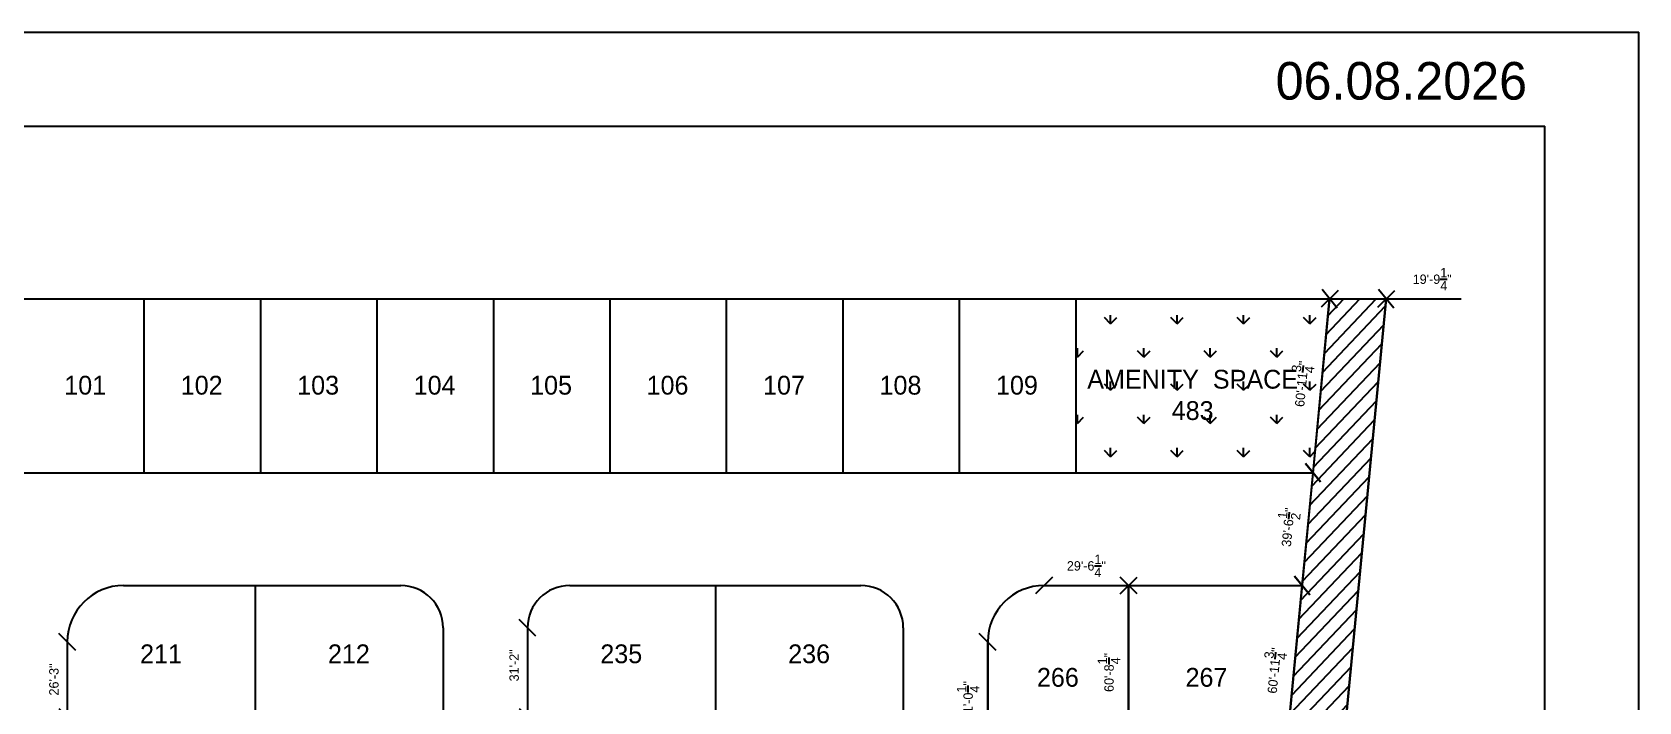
# Model space of a CAD drawing. Header units: inches. Extents: x 250 to 814, y -1477 to -285.
# Drawn here: x 544.3 to 561.41, y -839.11 to -831.99 of the extents above; entities that cross this region are included whole.
import ezdxf

# ---------------------------------------------------------------- set-up
doc = ezdxf.new("R2010")
doc.units = ezdxf.units.IN
doc.header["$MEASUREMENT"] = 0
doc.styles.get("Standard").update_dxf_attribs({"font": 'FRAMDCN.TTF', "height": 0.2})
doc.styles.add('style1', font='FRAMDCN.TTF', dxfattribs={"height": 0.1})
doc.dimstyles.new('Copy of 1000', dxfattribs={"dimtxt": 0.18, "dimasz": 0.18, "dimexe": 0.18, "dimexo": 0.0625, "dimgap": 0.09, "dimtad": 1, "dimtoh": 1, "dimlfac": 393.7, "dimzin": 0, "dimdsep": 46, "dimlunit": 4, "dimtxsty": 'Standard', "dimblk": 'OBLIQUE', "dimcen": 0.09, "dimse1": 1, "dimse2": 1, "dimadec": 0, "dimazin": 0, "dimtfac": 1, "dimtofl": 0, "dimtmove": 0, "dimatfit": 3, "dimfxl": 1, "dimtolj": 1, "dimtzin": 0, "dimarcsym": 0})

# ---------------------------------------------------------------- blocks, each defined once
blk = doc.blocks.new('_Oblique')
at = {"color": 0, "linetype": 'ByBlock', "lineweight": -2}
blk.add_line((-0.5, -0.5), (0.5, 0.5), dxfattribs=at)
blk = doc.blocks.new('*D772')
at = {"color": 0, "lineweight": -2, "transparency": 16777216}
blk.add_line((544.678, -838.477), (544.678, -839.277), dxfattribs=at)
at = {"layer": 'Defpoints', "color": 0, "transparency": 16777216}
for p in [(544.678, -838.477), (544.678, -839.277), (544.678, -839.277)]:
    blk.add_point(p, dxfattribs=at)
at = {"color": 0, "lineweight": -2, "transparency": 16777216, "xscale": 0.18, "yscale": 0.18, "zscale": 0.18}
for p, rotation in [((544.678, -838.477), 90), ((544.678, -839.277), 270)]:
    blk.add_blockref('_Oblique', p, dxfattribs=dict(at, rotation=rotation))
at = {"color": 0, "transparency": 16777216, "insert": (544.536, -838.877), "char_height": 0.1, "attachment_point": 5, "rotation": 90, "style": 'style1'}
blk.add_mtext('\\A1;26\'-3"', dxfattribs=at)
blk = doc.blocks.new('*D348')
at = {"color": 0, "lineweight": -2, "transparency": 16777216}
blk.add_line((549.578, -838.327), (549.578, -839.277), dxfattribs=at)
at = {"layer": 'Defpoints', "color": 0, "transparency": 16777216}
for p in [(549.578, -838.327), (549.578, -839.277), (549.578, -839.277)]:
    blk.add_point(p, dxfattribs=at)
at = {"color": 0, "lineweight": -2, "transparency": 16777216, "xscale": 0.18, "yscale": 0.18, "zscale": 0.18}
for p, rotation in [((549.578, -838.327), 90), ((549.578, -839.277), 270)]:
    blk.add_blockref('_Oblique', p, dxfattribs=dict(at, rotation=rotation))
at = {"color": 0, "transparency": 16777216, "insert": (549.436, -838.727), "char_height": 0.1, "attachment_point": 5, "rotation": 90, "style": 'style1'}
blk.add_mtext('\\A1;31\'-2"', dxfattribs=at)
blk = doc.blocks.new('*D819')
at = {"color": 0, "lineweight": -2, "transparency": 16777216}
blk.add_line((557.648, -839.727), (557.826, -837.877), dxfattribs=at)
at = {"layer": 'Defpoints', "color": 0, "transparency": 16777216}
for p in [(557.826, -837.877), (557.826, -837.877), (557.648, -839.727)]:
    blk.add_point(p, dxfattribs=at)
at = {"color": 0, "lineweight": -2, "transparency": 16777216, "xscale": 0.18, "yscale": 0.18, "zscale": 0.18}
for p, rotation in [((557.826, -837.877), 84.5287689634892), ((557.648, -839.727), 264.5287689634892)]:
    blk.add_blockref('_Oblique', p, dxfattribs=dict(at, rotation=rotation))
at = {"color": 0, "transparency": 16777216, "insert": (557.528, -838.782), "char_height": 0.1, "attachment_point": 5, "rotation": 84.5288, "style": 'style1'}
blk.add_mtext('\\A1;60\'-11{\\H1.000000x;\\S3/4;}"', dxfattribs=at)
blk = doc.blocks.new('*D824')
at = {"color": 0, "lineweight": -2, "transparency": 16777216}
blk.add_line((554.478, -839.727), (554.478, -838.477), dxfattribs=at)
at = {"layer": 'Defpoints', "color": 0, "transparency": 16777216}
for p in [(554.478, -838.477), (554.478, -838.477), (554.478, -839.727)]:
    blk.add_point(p, dxfattribs=at)
at = {"color": 0, "lineweight": -2, "transparency": 16777216, "xscale": 0.18, "yscale": 0.18, "zscale": 0.18}
for p, rotation in [((554.478, -838.477), 90), ((554.478, -839.727), 270)]:
    blk.add_blockref('_Oblique', p, dxfattribs=dict(at, rotation=rotation))
at = {"color": 0, "transparency": 16777216, "insert": (554.269, -839.102), "char_height": 0.1, "attachment_point": 5, "rotation": 90, "style": 'style1'}
blk.add_mtext('\\A1;41\'-0{\\H1.000000x;\\S1/4;}"', dxfattribs=at)
blk = doc.blocks.new('*D825')
at = {"color": 0, "lineweight": -2, "transparency": 16777216}
blk.add_line((555.978, -839.727), (555.978, -837.877), dxfattribs=at)
at = {"layer": 'Defpoints', "color": 0, "transparency": 16777216}
for p in [(555.978, -837.877), (555.978, -837.877), (555.978, -839.727)]:
    blk.add_point(p, dxfattribs=at)
at = {"color": 0, "lineweight": -2, "transparency": 16777216, "xscale": 0.18, "yscale": 0.18, "zscale": 0.18}
for p, rotation in [((555.978, -837.877), 90), ((555.978, -839.727), 270)]:
    blk.add_blockref('_Oblique', p, dxfattribs=dict(at, rotation=rotation))
at = {"color": 0, "transparency": 16777216, "insert": (555.769, -838.802), "char_height": 0.1, "attachment_point": 5, "rotation": 90, "style": 'style1'}
blk.add_mtext('\\A1;60\'-8{\\H1.000000x;\\S1/4;}"', dxfattribs=at)
blk = doc.blocks.new('*D826')
at = {"color": 0, "lineweight": -2, "transparency": 16777216}
blk.add_line((555.078, -837.877), (555.978, -837.877), dxfattribs=at)
at = {"layer": 'Defpoints', "color": 0, "transparency": 16777216}
for p in [(555.078, -837.877), (555.978, -837.877), (555.978, -837.877)]:
    blk.add_point(p, dxfattribs=at)
at = {"color": 0, "lineweight": -2, "transparency": 16777216, "xscale": 0.18, "yscale": 0.18, "zscale": 0.18, "rotation": 180}
blk.add_blockref('_Oblique', (555.078, -837.877), dxfattribs=at)
at = {"color": 0, "lineweight": -2, "transparency": 16777216, "xscale": 0.18, "yscale": 0.18, "zscale": 0.18}
blk.add_blockref('_Oblique', (555.978, -837.877), dxfattribs=at)
at = {"color": 0, "transparency": 16777216, "insert": (555.528, -837.668), "char_height": 0.1, "attachment_point": 5, "style": 'style1'}
blk.add_mtext('\\A1;29\'-6{\\H1.000000x;\\S1/4;}"', dxfattribs=at)
blk = doc.blocks.new('*D417')
at = {"color": 0, "lineweight": -2, "transparency": 16777216}
blk.add_line((557.826, -837.877), (557.941, -836.677), dxfattribs=at)
at = {"layer": 'Defpoints', "color": 0, "transparency": 16777216}
for p in [(557.941, -836.677), (557.941, -836.677), (557.826, -837.877)]:
    blk.add_point(p, dxfattribs=at)
at = {"color": 0, "lineweight": -2, "transparency": 16777216, "xscale": 0.18, "yscale": 0.18, "zscale": 0.18}
for p, rotation in [((557.941, -836.677), 84.52876896350033), ((557.826, -837.877), 264.5287689635003)]:
    blk.add_blockref('_Oblique', p, dxfattribs=dict(at, rotation=rotation))
at = {"color": 0, "transparency": 16777216, "insert": (557.675, -837.257), "char_height": 0.1, "attachment_point": 5, "rotation": 84.5288, "style": 'style1'}
blk.add_mtext('\\A1;39\'-6{\\H1.000000x;\\S1/2;}"', dxfattribs=at)
blk = doc.blocks.new('*D828')
at = {"color": 0, "lineweight": -2, "transparency": 16777216}
blk.add_line((557.097, -851.78), (558.721, -834.827), dxfattribs=at)
at = {"layer": 'Defpoints', "color": 0, "transparency": 16777216}
for p in [(558.721, -834.827), (558.721, -834.827), (557.097, -851.78)]:
    blk.add_point(p, dxfattribs=at)
at = {"color": 0, "lineweight": -2, "transparency": 16777216, "xscale": 0.18, "yscale": 0.18, "zscale": 0.18}
for p, rotation in [((558.721, -834.827), 84.52876896348798), ((557.097, -851.78), 264.528768963488)]:
    blk.add_blockref('_Oblique', p, dxfattribs=dict(at, rotation=rotation))
at = {"color": 0, "transparency": 16777216, "insert": (557.701, -843.284), "char_height": 0.1, "attachment_point": 5, "rotation": 84.5288, "style": 'style1'}
blk.add_mtext('\\A1;558\'-9{\\H1.000000x;\\S1/4;}"', dxfattribs=at)
blk = doc.blocks.new('*D418')
at = {"color": 0, "lineweight": -2, "transparency": 16777216}
for p, q in [((558.118, -834.827), (558.721, -834.827)), ((558.721, -834.827), (559.519, -834.827))]:
    blk.add_line(p, q, dxfattribs=at)
at = {"layer": 'Defpoints', "color": 0, "transparency": 16777216}
for p in [(558.118, -834.827), (558.721, -834.827), (558.721, -834.827)]:
    blk.add_point(p, dxfattribs=at)
at = {"color": 0, "lineweight": -2, "transparency": 16777216, "xscale": 0.18, "yscale": 0.18, "zscale": 0.18, "rotation": 180}
blk.add_blockref('_Oblique', (558.118, -834.827), dxfattribs=at)
at = {"color": 0, "lineweight": -2, "transparency": 16777216, "xscale": 0.18, "yscale": 0.18, "zscale": 0.18}
blk.add_blockref('_Oblique', (558.721, -834.827), dxfattribs=at)
at = {"color": 0, "transparency": 16777216, "insert": (559.21, -834.618), "char_height": 0.1, "attachment_point": 5, "style": 'style1'}
blk.add_mtext('\\A1;19\'-9{\\H1.000000x;\\S1/4;}"', dxfattribs=at)
blk = doc.blocks.new('*D879')
at = {"color": 0, "lineweight": -2, "transparency": 16777216}
blk.add_line((557.941, -836.677), (558.118, -834.827), dxfattribs=at)
at = {"layer": 'Defpoints', "color": 0, "transparency": 16777216}
for p in [(558.118, -834.827), (558.118, -834.827), (557.941, -836.677)]:
    blk.add_point(p, dxfattribs=at)
at = {"color": 0, "lineweight": -2, "transparency": 16777216, "xscale": 0.18, "yscale": 0.18, "zscale": 0.18}
for p, rotation in [((558.118, -834.827), 84.52876896348323), ((557.941, -836.677), 264.5287689634832)]:
    blk.add_blockref('_Oblique', p, dxfattribs=dict(at, rotation=rotation))
at = {"color": 0, "transparency": 16777216, "insert": (557.82, -835.732), "char_height": 0.1, "attachment_point": 5, "rotation": 84.5288, "style": 'style1'}
blk.add_mtext('\\A1;60\'-11{\\H1.000000x;\\S3/4;}"', dxfattribs=at)
blk = doc.blocks.new('1234')
at = {"true_color": 0xf8991e}
h = blk.add_hatch(dxfattribs=at)
h.set_pattern_fill('ANSI31', color=30, angle=1.5125337, style=0)
h.set_pattern_definition([(46.512534, (395.46497, -665.89605), (-0.090690617, 0.086024485), [])])
h.paths.add_polyline_path([(557.096701, -851.780401), (558.72055, -834.826861), (558.117804, -834.826861), (556.470132, -852.029125), (558.644389, -853.934314), (553.288742, -863.210297), (544.678091, -861.186845), (544.678091, -861.803189), (553.585453, -863.896366), (559.410316, -853.807702)])
h = blk.add_hatch()
h.set_pattern_fill('GRASS', color=6, scale=0.5, style=0)
h.paths.add_polyline_path([(555.418091, -834.826861), (555.418091, -836.676861), (555.628091, -836.676861), (557.940607, -836.676861), (558.117804, -834.826861)])
h.paths.add_polyline_path([(556.465887, -836.458198), (556.89281, -836.458198), (556.89281, -836.611861), (556.465887, -836.611861)], flags=24)
h.paths.add_polyline_path([(557.647808, -836.003584), (557.702525, -835.432316), (557.99186, -835.460029), (557.937143, -836.031298)], flags=24)
h.paths.add_polyline_path([(555.692457, -835.532138), (557.62645, -835.532138), (557.62645, -836.17646), (555.692457, -836.17646)], flags=24)
for p, q in [((528.751649, -834.826861), (558.72055, -834.826861)), ((558.72055, -834.826861), (557.096701, -851.780401))]:
    blk.add_line(p, q)
at = {"color": 1}
for p, q in [((545.498091, -836.676861), (545.498091, -834.826861)), ((546.738091, -836.676861), (546.738091, -834.826861)), ((547.978091, -836.676861), (547.978091, -834.826861)), ((549.218091, -836.676861), (549.218091, -834.826861)), ((550.458091, -836.676861), (550.458091, -834.826861)), ((551.698091, -836.676861), (551.698091, -834.826861)), ((552.938091, -836.676861), (552.938091, -834.826861)), ((554.178091, -836.676861), (554.178091, -834.826861)), ((555.418091, -836.676861), (555.418091, -834.826861)), ((529.378091, -836.676861), (557.940607, -836.676861)), ((555.028091, -836.676861), (555.628091, -836.676861)), ((545.278091, -837.876861), (548.228091, -837.876861)), ((546.678091, -837.876861), (546.678091, -852.876861)), ((550.028091, -837.876861), (553.128091, -837.876861)), ((551.578091, -837.876861), (551.578091, -852.876861)), ((555.078091, -837.876861), (557.825668, -837.876861)), ((555.978091, -837.876861), (555.978091, -839.726861)), ((548.678091, -838.326861), (548.678091, -852.426861)), ((549.578091, -838.326861), (549.578091, -852.426861)), ((553.578091, -838.326861), (553.578091, -852.426861)), ((544.678091, -838.476861), (544.678091, -852.276861)), ((554.478091, -838.476861), (554.478091, -853.776861))]:
    blk.add_line(p, q, dxfattribs=at)
at = {"color": 5}
blk.add_line((558.117804, -834.826861), (556.470132, -852.029125), dxfattribs=at)
at = {"color": 1}
for centre, radius, start, end in [((545.278091, -838.476861), 0.6, 90, 180), ((548.228091, -838.326861), 0.45, 0, 90), ((550.028091, -838.326861), 0.45, 90, 180), ((553.128091, -838.326861), 0.45, 0, 90), ((555.078091, -838.476861), 0.6, 90, 180)]:
    blk.add_arc(centre, radius, start, end, dxfattribs=at)
at = {"color": 1, "char_height": 0.2, "width": 1.17971751, "attachment_point": 2}
for s, insert in [('101', (544.868565, -835.645685)), ('102', (546.108565, -835.645685)), ('103', (547.348565, -835.645685)), ('104', (548.588565, -835.645685)), ('105', (549.828565, -835.645685)), ('106', (551.068565, -835.645685)), ('107', (552.308565, -835.645685)), ('108', (553.548565, -835.645685)), ('109', (554.788565, -835.645685)), ('211', (545.676102, -838.503739)), ('212', (547.676102, -838.503739)), ('235', (550.576102, -838.503739)), ('236', (552.576102, -838.503739)), ('266', (555.224492, -838.753929)), ('267', (556.806676, -838.753929))]:
    blk.add_mtext(s, dxfattribs=dict(at, insert=insert))
at = {"insert": (556.659454, -835.582138), "char_height": 0.2, "width": 4.32924324, "attachment_point": 2}
blk.add_mtext('AMENITY  SPACE\\P483', dxfattribs=at)
at = {"color": 4}
for p1, p2, picture, middle in [((558.117804, -834.826861), (558.72055, -834.826861), '*D418', (559.209708, -834.617813)), ((557.096701, -851.780401), (558.72055, -834.826861), '*D828', (557.70053, -843.283699)), ((557.940607, -836.676861), (558.117804, -834.826861), '*D879', (557.819834, -835.731807)), ((557.825668, -837.876861), (557.940607, -836.676861), '*D417', (557.675042, -837.256929)), ((555.078091, -837.876861), (555.978091, -837.876861), '*D826', (555.528091, -837.667813)), ((555.9780908221, -839.7268608556), (555.9780908221, -837.8768608556), '*D825', (555.7690432031, -838.8018608556)), ((557.648471, -839.726861), (557.825668, -837.876861), '*D819', (557.527698, -838.781807)), ((554.4780908221, -839.7268608556), (554.4780908221, -838.4768608556), '*D824', (554.2690432031, -839.1018608556))]:
    dim = blk.add_aligned_dim(p1=p1, p2=p2, distance=0, dimstyle='Copy of 1000', override={"dimtxsty": 'style1'}, dxfattribs=at)
    dim.commit()
    dim.dimension.update_dxf_attribs({"geometry": picture, "text_midpoint": middle})
for base, p1, p2, picture, middle in [((544.678091, -839.276861), (544.678091, -838.476861), (544.678091, -839.276861), '*D772', (544.678091, -838.876861)), ((549.5780908221, -839.2768608556), (549.5780908221, -838.3268608556), (549.5780908221, -839.2768608556), '*D348', (549.5780908221, -838.7268608556))]:
    dim = blk.add_linear_dim(base=base, p1=p1, p2=p2, angle=90, dimstyle='Copy of 1000', override={"dimtxsty": 'style1'}, dxfattribs=at)
    dim.commit()
    dim.dimension.update_dxf_attribs({"geometry": picture, "text_midpoint": middle, "dimtype": 128})

msp = doc.modelspace()

# ---------------------------------------------------------------- linework, layer by layer
for p, q in [((496.221, -831.989), (561.41, -831.989)), ((561.41, -866.896), (561.41, -831.989)), ((497.221, -832.989), (560.41, -832.989)), ((560.41, -865.896), (560.41, -832.989))]:
    msp.add_line(p, q)

# ---------------------------------------------------------------- block references
at = {"color": 4}
msp.add_blockref('1234', (0, 0), dxfattribs=at)

# ---------------------------------------------------------------- texts
at = {"insert": (557.543, -832.307), "char_height": 0.4, "width": 2.84027, "attachment_point": 1}
msp.add_mtext('06.08.2026', dxfattribs=at)

doc.saveas('drawing.dxf')
